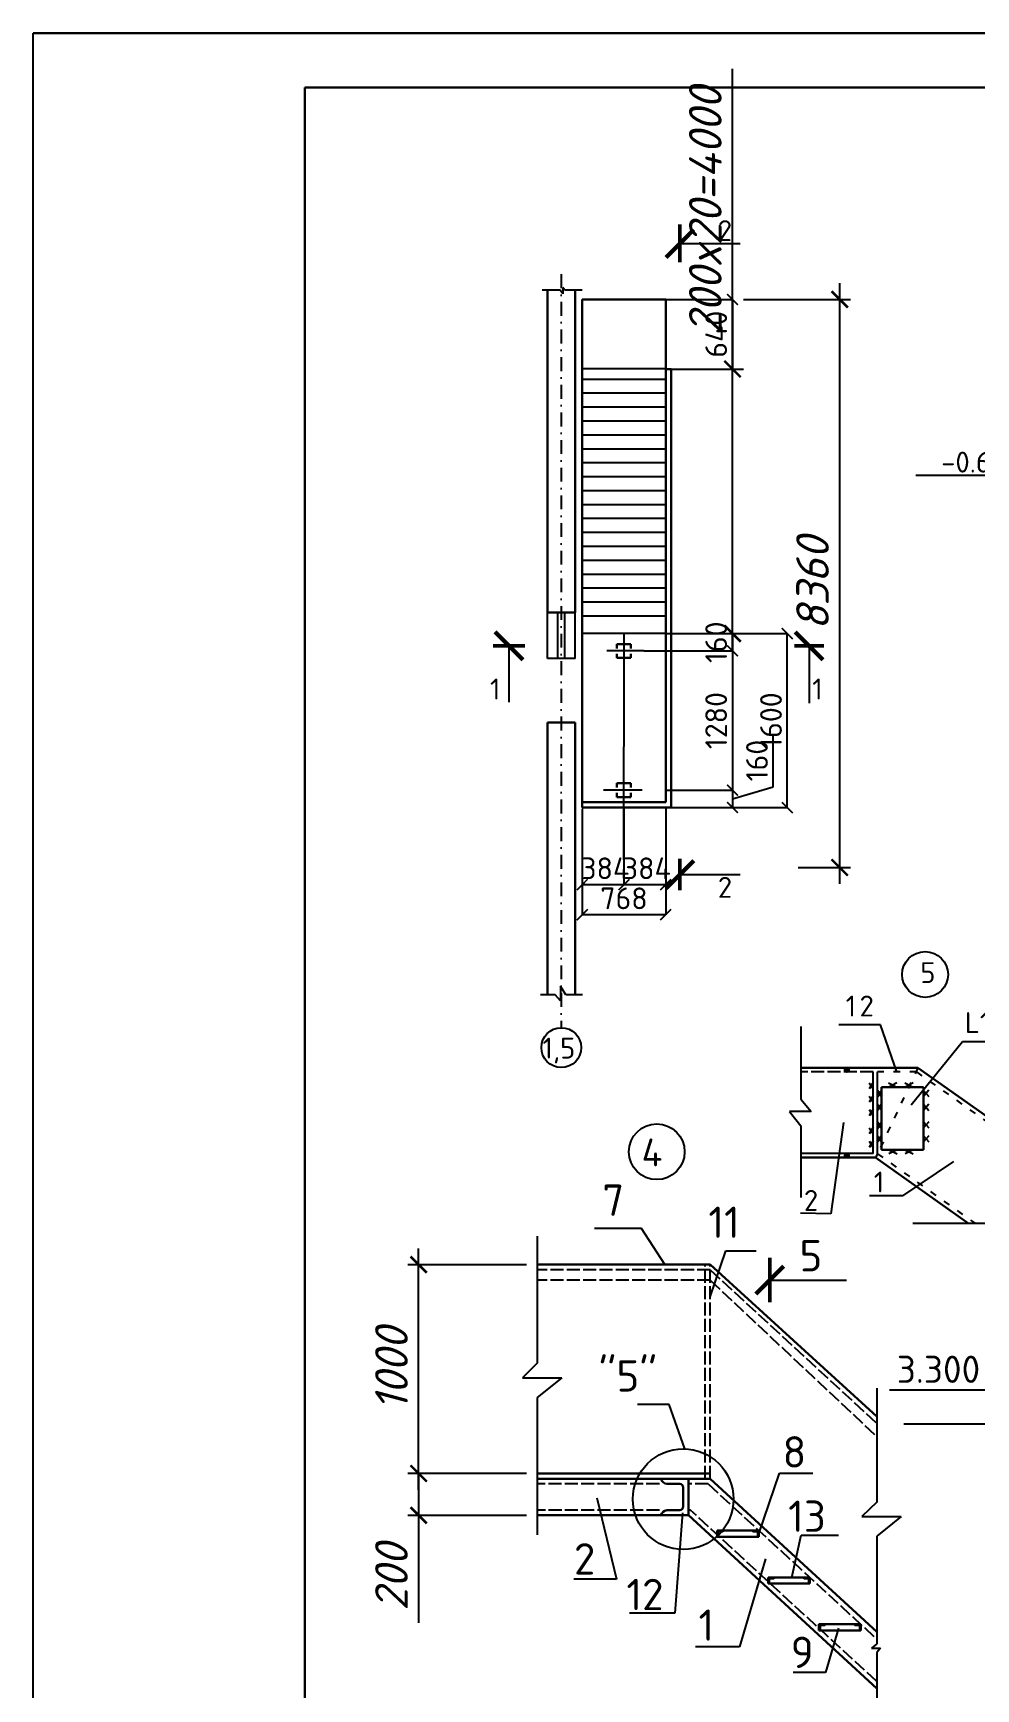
# Model space of a CAD drawing. Header units: millimetres. Extents: x 572274 to 2241483, y -888675 to -304135.
# Drawn here: x 1981808 to 1990477, y -631917 to -616698 of the extents above; entities that cross this region are included whole.
import ezdxf

# ---------------------------------------------------------------- set-up
doc = ezdxf.new("R2010")
doc.units = ezdxf.units.MM
for name, pattern in [('ACAD_ISO02W100', [15, 12, -3]), ('ACAD_ISO03W100', [30, 12, -18]), ('DASHDOTX2', [50.8, 25.4, -12.7, 0, -12.7])]:
    doc.linetypes.add(name, pattern=pattern)
doc.styles.get("Standard").update_dxf_attribs({"font": 'isocpeur.ttf'})
doc.styles.add('style1', font='isocpeui.ttf')
doc.dimstyles.new('ISO-25', dxfattribs={"dimtxt": 300, "dimasz": 150, "dimexe": 100, "dimexo": 100, "dimgap": 100, "dimtad": 1, "dimtxsty": 'style1', "dimblk": 'ARCHTICK', "dimcen": 250, "dimdle": 150, "dimclrd": 5, "dimclre": 5, "dimclrt": 7, "dimadec": 0, "dimazin": 0, "dimtfac": 1, "dimtmove": 0, "dimatfit": 3, "dimldrblk": 'ARCHTICK', "dimfxl": 1.25, "dimlwd": -1, "dimlwe": -1, "dimarcsym": 0})
doc.dimstyles.get("Standard").update_dxf_attribs({"dimtxt": 200, "dimasz": 100, "dimexe": 0.18, "dimexo": 0.0625, "dimgap": 50, "dimtad": 1, "dimdec": 0, "dimzin": 0, "dimdsep": 46, "dimtxsty": 'Standard', "dimblk": 'ARCHTICK', "dimblk2": 'ARCHTICK', "dimcen": 0.09, "dimadec": 0, "dimazin": 0, "dimtfac": 1, "dimtdec": 0, "dimtofl": 0, "dimtmove": 1, "dimatfit": 3, "dimldrblk": 'ARCHTICK', "dimfxl": 0.18, "dimtolj": 1, "dimtzin": 0, "dimarcsym": 0})

# ---------------------------------------------------------------- blocks, each defined once
blk = doc.blocks.new('_ArchTick')
at = {"color": 0, "linetype": 'ByBlock', "const_width": 0.15}
blk.add_lwpolyline([(-0.5, -0.5), (0.5, 0.5)], dxfattribs=at)
blk = doc.blocks.new('*D1085')
at = {"color": 5, "transparency": 16777216}
for p, q in [((1989225, -624518), (1989225, -618996)), ((1988339, -619146), (1989325, -619146)), ((1988843, -624368), (1989325, -624368))]:
    blk.add_line(p, q, dxfattribs=at)
at = {"layer": 'Defpoints', "color": 0, "lineweight": 25, "transparency": 16777216}
for p in [(1988239, -619146), (1989225, -619146), (1988743, -624368)]:
    blk.add_point(p, dxfattribs=at)
at = {"color": 5, "transparency": 16777216, "xscale": 150, "yscale": 150, "zscale": 150}
for p, rotation in [((1989225, -619146), 90), ((1989225, -624368), 270)]:
    blk.add_blockref('_ArchTick', p, dxfattribs=dict(at, rotation=rotation))
at = {"color": 7, "transparency": 16777216, "insert": (1988975, -621757), "char_height": 300, "attachment_point": 5, "rotation": 90, "style": 'style1'}
blk.add_mtext('8360', dxfattribs=at)
blk = doc.blocks.new('*D1073')
at = {"color": 5, "ltscale": 10, "transparency": 16777216}
for p, q in [((1986344, -629938), (1985253, -629938)), ((1985353, -629938), (1985353, -630472)), ((1986344, -630322), (1985253, -630322)), ((1985353, -630322), (1985353, -631309))]:
    blk.add_line(p, q, dxfattribs=at)
at = {"layer": 'Defpoints', "color": 0, "lineweight": 25, "ltscale": 10, "transparency": 16777216}
for p in [(1985353, -629938), (1986444, -629938), (1986444, -630322)]:
    blk.add_point(p, dxfattribs=at)
at = {"color": 5, "ltscale": 10, "transparency": 16777216, "xscale": 150, "yscale": 150, "zscale": 150}
for p, rotation in [((1985353, -629938), 90), ((1985353, -630322), 270)]:
    blk.add_blockref('_ArchTick', p, dxfattribs=dict(at, rotation=rotation))
at = {"color": 7, "ltscale": 10, "transparency": 16777216, "insert": (1985103, -630890), "char_height": 300, "attachment_point": 5, "rotation": 90, "style": 'style1'}
blk.add_mtext('200', dxfattribs=at)
blk = doc.blocks.new('*D1074')
at = {"color": 5, "ltscale": 10, "transparency": 16777216}
for p, q in [((1985353, -630088), (1985353, -627868)), ((1986344, -628018), (1985253, -628018)), ((1986344, -629938), (1985253, -629938))]:
    blk.add_line(p, q, dxfattribs=at)
at = {"layer": 'Defpoints', "color": 0, "lineweight": 25, "ltscale": 10, "transparency": 16777216}
for p in [(1985353, -628018), (1986444, -628018), (1986444, -629938)]:
    blk.add_point(p, dxfattribs=at)
at = {"color": 5, "ltscale": 10, "transparency": 16777216, "xscale": 150, "yscale": 150, "zscale": 150}
for p, rotation in [((1985353, -628018), 90), ((1985353, -629938), 270)]:
    blk.add_blockref('_ArchTick', p, dxfattribs=dict(at, rotation=rotation))
at = {"color": 7, "ltscale": 10, "transparency": 16777216, "insert": (1985103, -628978), "char_height": 300, "attachment_point": 5, "rotation": 90, "style": 'style1'}
blk.add_mtext('1000', dxfattribs=at)
blk = doc.blocks.new('*D1091')
at = {"color": 0, "lineweight": -2, "ltscale": 10, "transparency": 16777216}
for p, q in [((1988614, -623625), (1988614, -623145)), ((1987676, -623657), (1988239, -623657)), ((1988239, -623737), (1988614, -623625)), ((1988239, -623657), (1988239, -623817)), ((1987625, -623817), (1988239, -623817))]:
    blk.add_line(p, q, dxfattribs=at)
at = {"layer": 'Defpoints', "color": 0, "lineweight": 25, "ltscale": 10, "transparency": 16777216}
for p in [(1987676, -623657), (1987625, -623817), (1988239, -623817)]:
    blk.add_point(p, dxfattribs=at)
at = {"color": 0, "lineweight": -2, "ltscale": 10, "transparency": 16777216, "xscale": 100, "yscale": 100, "zscale": 100}
for p, rotation in [((1988239, -623657), 90), ((1988239, -623817), 270)]:
    blk.add_blockref('_ArchTick', p, dxfattribs=dict(at, rotation=rotation))
at = {"color": 0, "ltscale": 10, "transparency": 16777216, "insert": (1988464, -623385), "char_height": 200, "attachment_point": 5, "rotation": 90}
blk.add_mtext('\\A1;160', dxfattribs=at)
blk = doc.blocks.new('*D1092')
at = {"color": 5, "ltscale": 10, "transparency": 16777216}
for p, q in [((1988239, -619786), (1988239, -617027)), ((1987725, -619786), (1988339, -619786)), ((1988239, -622367), (1988239, -619786)), ((1987725, -622217), (1988339, -622217))]:
    blk.add_line(p, q, dxfattribs=at)
at = {"layer": 'Defpoints', "color": 0, "lineweight": 25, "ltscale": 10, "transparency": 16777216}
for p in [(1987625, -619786), (1988239, -619786), (1987625, -622217)]:
    blk.add_point(p, dxfattribs=at)
at = {"color": 5, "ltscale": 10, "transparency": 16777216, "xscale": 150, "yscale": 150, "zscale": 150}
for p, rotation in [((1988239, -619786), 90), ((1988239, -622217), 270)]:
    blk.add_blockref('_ArchTick', p, dxfattribs=dict(at, rotation=rotation))
at = {"color": 7, "ltscale": 10, "transparency": 16777216, "insert": (1987989, -618331), "char_height": 300, "attachment_point": 5, "rotation": 90, "style": 'style1'}
blk.add_mtext('200x20=4000', dxfattribs=at)
blk = doc.blocks.new('*D1126')
at = {"color": 0, "lineweight": -2, "ltscale": 10, "transparency": 16777216}
for p, q in [((1986857, -623829), (1986857, -624802)), ((1987625, -623829), (1987625, -624802)), ((1987625, -624801), (1986857, -624801))]:
    blk.add_line(p, q, dxfattribs=at)
at = {"layer": 'Defpoints', "color": 0, "lineweight": 25, "ltscale": 10, "transparency": 16777216}
for p in [(1986857, -623829), (1987625, -623829), (1986857, -624801)]:
    blk.add_point(p, dxfattribs=at)
at = {"color": 0, "lineweight": -2, "ltscale": 10, "transparency": 16777216, "xscale": 100, "yscale": 100, "zscale": 100, "rotation": 180}
blk.add_blockref('_ArchTick', (1986857, -624801), dxfattribs=at)
at = {"color": 0, "lineweight": -2, "ltscale": 10, "transparency": 16777216, "xscale": 100, "yscale": 100, "zscale": 100}
blk.add_blockref('_ArchTick', (1987625, -624801), dxfattribs=at)
at = {"color": 0, "ltscale": 10, "transparency": 16777216, "insert": (1987241, -624651), "char_height": 200, "attachment_point": 5}
blk.add_mtext('\\A1;768', dxfattribs=at)
blk = doc.blocks.new('*D1127')
at = {"color": 0, "lineweight": -2, "ltscale": 10, "transparency": 16777216}
for p, q in [((1986857, -623829), (1986857, -624525)), ((1987241, -623829), (1987241, -624525)), ((1986857, -624525), (1987241, -624525))]:
    blk.add_line(p, q, dxfattribs=at)
at = {"layer": 'Defpoints', "color": 0, "lineweight": 25, "ltscale": 10, "transparency": 16777216}
for p in [(1986857, -623829), (1987241, -623829), (1987241, -624525)]:
    blk.add_point(p, dxfattribs=at)
at = {"color": 0, "lineweight": -2, "ltscale": 10, "transparency": 16777216, "xscale": 100, "yscale": 100, "zscale": 100, "rotation": 180}
blk.add_blockref('_ArchTick', (1986857, -624525), dxfattribs=at)
at = {"color": 0, "lineweight": -2, "ltscale": 10, "transparency": 16777216, "xscale": 100, "yscale": 100, "zscale": 100}
blk.add_blockref('_ArchTick', (1987241, -624525), dxfattribs=at)
at = {"color": 0, "ltscale": 10, "transparency": 16777216, "insert": (1987069, -624375), "char_height": 200, "attachment_point": 5}
blk.add_mtext('\\A1;384', dxfattribs=at)
blk = doc.blocks.new('*D1128')
at = {"color": 0, "lineweight": -2, "ltscale": 10, "transparency": 16777216}
for p, q in [((1987241, -623829), (1987241, -624525)), ((1987625, -623829), (1987625, -624525)), ((1987241, -624525), (1987625, -624525))]:
    blk.add_line(p, q, dxfattribs=at)
at = {"layer": 'Defpoints', "color": 0, "lineweight": 25, "ltscale": 10, "transparency": 16777216}
for p in [(1987241, -623829), (1987625, -623829), (1987625, -624525)]:
    blk.add_point(p, dxfattribs=at)
at = {"color": 0, "lineweight": -2, "ltscale": 10, "transparency": 16777216, "xscale": 100, "yscale": 100, "zscale": 100, "rotation": 180}
blk.add_blockref('_ArchTick', (1987241, -624525), dxfattribs=at)
at = {"color": 0, "lineweight": -2, "ltscale": 10, "transparency": 16777216, "xscale": 100, "yscale": 100, "zscale": 100}
blk.add_blockref('_ArchTick', (1987625, -624525), dxfattribs=at)
at = {"color": 0, "ltscale": 10, "transparency": 16777216, "insert": (1987451, -624375), "char_height": 200, "attachment_point": 5}
blk.add_mtext('\\A1;384', dxfattribs=at)
blk = doc.blocks.new('*D1129')
at = {"color": 0, "lineweight": -2, "ltscale": 10, "transparency": 16777216}
for p, q in [((1987625, -622217), (1988239, -622217)), ((1988239, -622217), (1988239, -622377)), ((1987425, -622377), (1988239, -622377))]:
    blk.add_line(p, q, dxfattribs=at)
at = {"layer": 'Defpoints', "color": 0, "lineweight": 25, "ltscale": 10, "transparency": 16777216}
for p in [(1987625, -622217), (1987425, -622377), (1988239, -622377)]:
    blk.add_point(p, dxfattribs=at)
at = {"color": 0, "lineweight": -2, "ltscale": 10, "transparency": 16777216, "xscale": 100, "yscale": 100, "zscale": 100}
for p, rotation in [((1988239, -622217), 90), ((1988239, -622377), 270)]:
    blk.add_blockref('_ArchTick', p, dxfattribs=dict(at, rotation=rotation))
at = {"color": 0, "ltscale": 10, "transparency": 16777216, "insert": (1988089, -622297), "char_height": 200, "attachment_point": 5, "rotation": 90}
blk.add_mtext('\\A1;160', dxfattribs=at)
blk = doc.blocks.new('*D1130')
at = {"color": 0, "lineweight": -2, "ltscale": 10, "transparency": 16777216}
for p, q in [((1987625, -622377), (1988239, -622377)), ((1988239, -622377), (1988239, -623657)), ((1987625, -623657), (1988239, -623657))]:
    blk.add_line(p, q, dxfattribs=at)
at = {"layer": 'Defpoints', "color": 0, "lineweight": 25, "ltscale": 10, "transparency": 16777216}
for p in [(1987625, -622377), (1987625, -623657), (1988239, -623657)]:
    blk.add_point(p, dxfattribs=at)
at = {"color": 0, "lineweight": -2, "ltscale": 10, "transparency": 16777216, "xscale": 100, "yscale": 100, "zscale": 100}
for p, rotation in [((1988239, -622377), 90), ((1988239, -623657), 270)]:
    blk.add_blockref('_ArchTick', p, dxfattribs=dict(at, rotation=rotation))
at = {"color": 0, "ltscale": 10, "transparency": 16777216, "insert": (1988089, -623017), "char_height": 200, "attachment_point": 5, "rotation": 90}
blk.add_mtext('\\A1;1280', dxfattribs=at)
blk = doc.blocks.new('*D1131')
at = {"color": 0, "lineweight": -2, "ltscale": 10, "transparency": 16777216}
for p, q in [((1987625, -622217), (1988743, -622217)), ((1988743, -623817), (1988743, -622217)), ((1987625, -623817), (1988743, -623817))]:
    blk.add_line(p, q, dxfattribs=at)
at = {"layer": 'Defpoints', "color": 0, "lineweight": 25, "ltscale": 10, "transparency": 16777216}
for p in [(1987625, -622217), (1988743, -622217), (1987625, -623817)]:
    blk.add_point(p, dxfattribs=at)
at = {"color": 0, "lineweight": -2, "ltscale": 10, "transparency": 16777216, "xscale": 100, "yscale": 100, "zscale": 100}
for p, rotation in [((1988743, -622217), 90), ((1988743, -623817), 270)]:
    blk.add_blockref('_ArchTick', p, dxfattribs=dict(at, rotation=rotation))
at = {"color": 0, "ltscale": 10, "transparency": 16777216, "insert": (1988593, -623017), "char_height": 200, "attachment_point": 5, "rotation": 90}
blk.add_mtext('\\A1;1600', dxfattribs=at)
blk = doc.blocks.new('*D1132')
at = {"color": 0, "lineweight": -2, "ltscale": 10, "transparency": 16777216}
for p, q in [((1987625, -619146), (1988239, -619146)), ((1988239, -619146), (1988239, -619786)), ((1987625, -619786), (1988239, -619786))]:
    blk.add_line(p, q, dxfattribs=at)
at = {"layer": 'Defpoints', "color": 0, "lineweight": 25, "ltscale": 10, "transparency": 16777216}
for p in [(1987625, -619146), (1987625, -619786), (1988239, -619786)]:
    blk.add_point(p, dxfattribs=at)
at = {"color": 0, "lineweight": -2, "ltscale": 10, "transparency": 16777216, "xscale": 100, "yscale": 100, "zscale": 100}
for p, rotation in [((1988239, -619146), 90), ((1988239, -619786), 270)]:
    blk.add_blockref('_ArchTick', p, dxfattribs=dict(at, rotation=rotation))
at = {"color": 0, "ltscale": 10, "transparency": 16777216, "insert": (1988089, -619466), "char_height": 200, "attachment_point": 5, "rotation": 90}
blk.add_mtext('\\A1;640', dxfattribs=at)
blk = doc.blocks.new('AUDIT_I_180319113433-0')
for points, override in [([(4077, 37753), (4944, 37753)], {"dimasz": 400, "dimgap": 60, "dimtad": 0}), ([(1621, 31974), (1621, 31164)], {"dimasz": 400, "dimtad": 0}), ([(5934, 31974), (5934, 31152)], {"dimasz": 400, "dimtad": 0}), ([(4077, 28690), (4944, 28690)], {"dimasz": 400, "dimgap": 60, "dimtad": 0}), ([(5368, 22867), (6473, 22867)], {"dimasz": 400, "dimgap": 60, "dimtad": 0})]:
    blk.add_leader(points, dimstyle='ISO-25', override=override)

msp = doc.modelspace()

# ---------------------------------------------------------------- hatches: boundary and pattern name
at = {"ltscale": 10}
h = msp.add_hatch(color=256, dxfattribs=at)
edge = h.paths.add_edge_path()
edge.add_ellipse((1989290.575, -626228.674), major_axis=(-13.461, 13.461), ratio=1, start_angle=-135, end_angle=45, ccw=False)
edge.add_ellipse((1989290.575, -626228.674), major_axis=(-13.461, 13.461), ratio=1, start_angle=151.3817728, end_angle=225, ccw=False)
edge.add_line((1989295.944, -626246.938), (1989285.206, -626246.938))
edge.add_ellipse((1989290.575, -626228.674), major_axis=(-13.461, 13.461), ratio=1, start_angle=45, end_angle=118.6182272, ccw=False)
h = msp.add_hatch(color=256, dxfattribs=at)
edge = h.paths.add_edge_path()
edge.add_ellipse((1989290.575, -627015.241), major_axis=(-13.461, 13.461), ratio=1, start_angle=-135, end_angle=45, ccw=False)
edge.add_ellipse((1989290.575, -627015.241), major_axis=(-13.461, 13.461), ratio=1, start_angle=151.3817728, end_angle=225, ccw=False)
edge.add_line((1989295.944, -627033.505), (1989285.206, -627033.505))
edge.add_ellipse((1989290.575, -627015.241), major_axis=(-13.461, 13.461), ratio=1, start_angle=45, end_angle=118.6182272, ccw=False)

# ---------------------------------------------------------------- linework, layer by layer
for p, q in [((1981807.948, -645507.415), (1981807.948, -616698.415)), ((2022547.948, -616698.415), (1981807.948, -616698.415)), ((1981807.948, -616698.415), (2023807.948, -616698.415)), ((1986536.771, -622446.31), (1986536.771, -622025.19)), ((1986632.771, -622446.31), (1986632.771, -622025.19)), ((1986696.771, -622446.31), (1986696.771, -622025.19)), ((1986792.771, -622446.31), (1986792.771, -622025.19)), ((1988867.015, -625828.082), (1988867.015, -626497.056)), ((1989533.134, -626346.693), (1989533.134, -626246.938)), ((1989533.134, -626995.896), (1989533.134, -626346.693)), ((1989571.534, -626346.693), (1989571.534, -626246.938)), ((1989571.534, -626999.493), (1989571.534, -626346.693)), ((1988867.015, -626497.056), (1988961.324, -626610.122)), ((1988961.324, -626610.122), (1988763.273, -626610.122)), ((1988763.273, -626610.122), (1988867.015, -626742.031)), ((1988867.015, -626742.031), (1988867.015, -627401.582)), ((1989533.134, -626995.896), (1988867.015, -626995.896)), ((1989571.534, -626999.493), (1989555.306, -627034.296)), ((1989806.046, -627384.752), (1990273.406, -627070.523)), ((1991015.791, -627640.076), (1989895.829, -627640.076)), ((1988155.414, -630461.646), (1988155.414, -630461.646)), ((1988424.215, -630461.646), (1988424.215, -630461.646)), ((1988097.814, -630519.246), (1988097.814, -630519.246)), ((1988481.815, -630519.246), (1988481.815, -630519.246)), ((1988565.96, -630949.752), (1988565.96, -630949.752)), ((1988623.56, -630892.152), (1988623.56, -630892.152)), ((1988892.361, -630892.152), (1988892.361, -630892.152)), ((1988949.961, -630949.752), (1988949.961, -630949.752)), ((1989034.287, -631380.506), (1989034.287, -631380.506)), ((1989091.887, -631322.906), (1989091.887, -631322.906)), ((1989360.689, -631322.906), (1989360.689, -631322.906)), ((1989418.289, -631380.506), (1989418.289, -631380.506))]:
    msp.add_line(p, q)
at = {"color": 1, "lineweight": 30}
for p, q in [((1984307.948, -645007.415), (1984307.948, -617198.415)), ((1984307.948, -617198.415), (2023307.948, -617198.415))]:
    msp.add_line(p, q, dxfattribs=at)
at = {"lineweight": 50}
for p, q in [((1987755.086, -618805.05), (1987755.086, -618458.489)), ((1987755.086, -624576.591), (1987755.086, -624287.79))]:
    msp.add_line(p, q, dxfattribs=at)
at = {"color": 1, "linetype": 'DASHDOTX2', "ltscale": 5}
msp.add_line((1986664.771, -618915.102), (1986664.771, -625840.323), dxfattribs=at)
at = {"ltscale": 5}
for p, q in [((1986654.836, -619061.125), (1986488.27, -619061.125)), ((1986677.792, -619094.049), (1986654.836, -619061.125)), ((1986697.348, -619061.125), (1986677.792, -619035.439)), ((1986677.792, -619035.439), (1986677.792, -619094.049)), ((1986857.446, -619061.125), (1986697.348, -619061.125)), ((1987624.771, -619785.535), (1986856.771, -619785.535)), ((1987624.771, -619881.19), (1986856.771, -619881.19)), ((1987624.771, -620009.19), (1986856.771, -620009.19)), ((1987624.771, -620137.19), (1986856.771, -620137.19)), ((1987624.771, -620265.19), (1986856.771, -620265.19)), ((1987624.771, -620393.19), (1986856.771, -620393.19)), ((1987624.771, -620521.19), (1986856.771, -620521.19)), ((1987624.771, -620649.19), (1986856.771, -620649.19)), ((1987624.771, -620777.19), (1986856.771, -620777.19)), ((1987624.771, -620905.19), (1986856.771, -620905.19)), ((1987624.771, -621033.19), (1986856.771, -621033.19)), ((1987624.771, -621161.19), (1986856.771, -621161.19)), ((1987624.771, -621289.19), (1986856.771, -621289.19)), ((1987624.771, -621417.19), (1986856.771, -621417.19)), ((1987624.771, -621545.19), (1986856.771, -621545.19)), ((1987624.771, -621673.19), (1986856.771, -621673.19)), ((1987624.771, -621801.19), (1986856.771, -621801.19)), ((1987624.771, -621929.19), (1986856.771, -621929.19)), ((1987624.771, -622057.19), (1986856.771, -622057.19)), ((1987624.771, -622217.19), (1986856.771, -622217.19)), ((1987240.771, -624297.19), (1987241.423, -622216.13)), ((1987424.528, -622377.19), (1987082.777, -622377.19)), ((1986792.771, -622446.31), (1986536.771, -622446.31)), ((1987409.159, -623657.19), (1987052.371, -623657.19)), ((1986704.942, -625537.11), (1986656.083, -625459.122)), ((1986656.083, -625459.122), (1986656.083, -625591.619)), ((1986608.343, -625537.11), (1986473.872, -625537.11)), ((1986656.083, -625591.619), (1986608.343, -625537.11)), ((1986859.539, -625537.11), (1986704.942, -625537.11))]:
    msp.add_line(p, q, dxfattribs=at)
at = {"lineweight": 30, "ltscale": 5}
for p, q in [((1986536.771, -622025.19), (1986536.771, -619061.125)), ((1986792.771, -622025.19), (1986792.771, -619061.125)), ((1986856.771, -623817.19), (1986856.771, -619145.536)), ((1986856.771, -619145.536), (1987624.771, -619145.536)), ((1987624.771, -619145.536), (1987624.771, -623765.99)), ((1987675.971, -619786.563), (1987624.771, -619785.535)), ((1987675.971, -619786.563), (1987675.971, -623817.19)), ((1986536.771, -622025.19), (1986536.771, -621671.523)), ((1986792.771, -622025.19), (1986536.771, -622025.19)), ((1987176.777, -622313.677), (1987176.777, -622353.059)), ((1987176.777, -622441.798), (1987176.777, -622402.415)), ((1987304.837, -622313.677), (1987176.785, -622313.677)), ((1987304.82, -622402.415), (1987304.82, -622441.798)), ((1987304.834, -622353.059), (1987304.834, -622313.677)), ((1987304.813, -622441.8), (1987176.762, -622441.8)), ((1986536.771, -623335.523), (1986536.771, -623035.11)), ((1986536.771, -623828.71), (1986536.771, -623035.11)), ((1986792.771, -623035.11), (1986536.771, -623035.11)), ((1986792.771, -623828.71), (1986792.771, -623035.11)), ((1987176.777, -623593.677), (1987176.777, -623633.059)), ((1987304.837, -623593.677), (1987176.785, -623593.677)), ((1987304.834, -623633.059), (1987304.834, -623593.677)), ((1987624.771, -623765.99), (1986856.771, -623765.99)), ((1987304.813, -623721.8), (1987176.762, -623721.8)), ((1987176.777, -623721.798), (1987176.777, -623682.415)), ((1987304.82, -623682.415), (1987304.82, -623721.798)), ((1986536.771, -625537.11), (1986536.771, -623828.71)), ((1986792.771, -625537.11), (1986792.771, -623828.71)), ((1987675.971, -623817.19), (1986856.771, -623817.19)), ((1989942.854, -626208.538), (1988867.015, -626208.538)), ((1989942.854, -626208.538), (1991964.654, -627638.774)), ((1989609.934, -626961.093), (1989609.934, -626385.093)), ((1989609.934, -626385.093), (1989993.934, -626385.093)), ((1989993.934, -626385.093), (1989993.934, -626961.093)), ((1989993.934, -626961.093), (1989609.934, -626961.093)), ((1989555.306, -627034.296), (1988867.015, -627034.296)), ((1989555.306, -627034.296), (1990407.823, -627640.076)), ((1988035.036, -628017.591), (1986443.775, -628017.591)), ((1988035.036, -628017.591), (1989564.594, -629412.865)), ((1988035.036, -629937.591), (1986443.775, -629937.591)), ((1988035.036, -629985.591), (1986443.775, -629985.591)), ((1987753.606, -630033.591), (1987636.223, -630033.591)), ((1987833.606, -630321.591), (1987833.606, -629985.591)), ((1988035.036, -629985.591), (1989564.594, -631392.359)), ((1987785.606, -630241.591), (1987785.606, -630065.591)), ((1987833.606, -630321.591), (1986443.775, -630321.591)), ((1987753.606, -630273.591), (1987634.058, -630273.591)), ((1989564.594, -631913.62), (1987833.606, -630321.591)), ((1988097.814, -630461.646), (1988097.814, -630519.246)), ((1988481.815, -630461.646), (1988097.814, -630461.646)), ((1988107.414, -630481.199), (1988107.414, -630509.646)), ((1988145.814, -630471.246), (1988117.508, -630471.246)), ((1988462.121, -630471.246), (1988433.815, -630471.246)), ((1988472.215, -630509.646), (1988472.215, -630481.199)), ((1988481.815, -630519.246), (1988481.815, -630461.646)), ((1988097.814, -630519.246), (1988481.815, -630519.246)), ((1988565.96, -630892.152), (1988565.96, -630949.752)), ((1988949.961, -630892.152), (1988565.96, -630892.152)), ((1988565.96, -630949.752), (1988949.961, -630949.752)), ((1988575.56, -630911.705), (1988575.56, -630940.152)), ((1988613.96, -630901.752), (1988585.654, -630901.752)), ((1988930.267, -630901.752), (1988901.961, -630901.752)), ((1988940.361, -630940.152), (1988940.361, -630911.705)), ((1988949.961, -630949.752), (1988949.961, -630892.152)), ((1989418.289, -631322.906), (1989034.287, -631322.906)), ((1989034.287, -631322.906), (1989034.287, -631380.506)), ((1989034.287, -631380.506), (1989418.289, -631380.506)), ((1989043.887, -631342.46), (1989043.887, -631370.906)), ((1989082.287, -631332.506), (1989053.981, -631332.506)), ((1989398.594, -631332.506), (1989370.289, -631332.506)), ((1989408.689, -631370.906), (1989408.689, -631342.46)), ((1989418.289, -631380.506), (1989418.289, -631322.906))]:
    msp.add_line(p, q, dxfattribs=at)
at = {"ltscale": 10}
for p, q in [((1991064.829, -620764.182), (1989924.739, -620764.182)), ((1989598.364, -625814.587), (1989216.521, -625814.587)), ((1989751.09, -626246.938), (1989598.364, -625814.587)), ((1989883.005, -626547.652), (1990353.317, -625966.807)), ((1990353.317, -625966.807), (1991217.235, -625966.807)), ((1989258.777, -626709.946), (1989144.347, -627549.772)), ((1989806.046, -627384.752), (1989498.208, -627384.752)), ((1989144.347, -627549.772), (1988864.527, -627544.691)), ((1986443.775, -627755.116), (1986443.775, -628924.581)), ((1987402.856, -627686.504), (1986970.801, -627686.504)), ((1987616.937, -628017.591), (1987402.856, -627686.504)), ((1988035.036, -628315.035), (1988178.945, -627889.719)), ((1988178.945, -627889.719), (1988455.873, -627889.719)), ((1986443.775, -628924.581), (1986306.653, -629056.717)), ((1986306.653, -629056.717), (1986668.682, -629056.717)), ((1986668.682, -629056.717), (1986443.775, -629237.536)), ((1986443.775, -629237.536), (1986443.775, -630502.531)), ((1989564.594, -629153.365), (1989564.594, -630200.966)), ((1990636.849, -629170.515), (1989683.184, -629170.515)), ((1987655.77, -629301.702), (1987366.422, -629301.702)), ((1987800.499, -629710.43), (1987655.77, -629301.702)), ((1990977.145, -629483.653), (1989813.465, -629483.653)), ((1988481.815, -630490.446), (1988672.655, -629933.55)), ((1988672.655, -629933.55), (1988977.499, -629933.55)), ((1986992.877, -630159.892), (1987171.92, -630909.129)), ((1989564.594, -630200.966), (1989427.471, -630333.103)), ((1987779.569, -630297.591), (1987707.419, -631221.074)), ((1989427.471, -630333.103), (1989789.501, -630333.103)), ((1989789.501, -630333.103), (1989564.594, -630513.922)), ((1988784.69, -630892.041), (1988869.134, -630503.18)), ((1988869.134, -630503.18), (1989212.166, -630503.18)), ((1989564.594, -630513.922), (1989564.594, -631502.579)), ((1988541.9, -630721.546), (1988302.476, -631529.677)), ((1987171.92, -630909.129), (1986778.775, -630909.129)), ((1987707.419, -631221.074), (1987292.409, -631221.074)), ((1989214.344, -631359.96), (1989094.805, -631765.371)), ((1988302.476, -631529.677), (1987900.186, -631529.677)), ((1989564.594, -631502.579), (1989516.483, -631542.35)), ((1989516.483, -631542.35), (1989599.172, -631542.35)), ((1989599.172, -631542.35), (1989564.594, -631582.119)), ((1989564.594, -631582.119), (1989564.594, -632120.132)), ((1989094.805, -631765.371), (1988797.245, -631765.371))]:
    msp.add_line(p, q, dxfattribs=at)
at = {"lineweight": 50, "ltscale": 5}
for p, q in [((1986329.452, -622330.647), (1986036.839, -622330.647)), ((1989079.09, -622330.647), (1988808.581, -622330.647))]:
    msp.add_line(p, q, dxfattribs=at)
at = {"linetype": 'ACAD_ISO03W100', "ltscale": 5}
for p, q in [((1989942.854, -626208.538), (1989571.534, -626999.493)), ((1989930.645, -626246.938), (1989571.534, -626246.938)), ((1989930.645, -626246.938), (1991900.002, -627640.076)), ((1989571.534, -626999.493), (1990473.487, -627640.076))]:
    msp.add_line(p, q, dxfattribs=at)
at = {"linetype": 'ACAD_ISO02W100', "ltscale": 10}
for p, q in [((1989533.134, -626246.938), (1988867.015, -626246.938)), ((1988035.036, -628065.591), (1986443.775, -628065.591)), ((1987987.036, -629985.591), (1987987.036, -628017.591)), ((1988035.036, -629985.591), (1988035.036, -628017.591)), ((1988035.036, -628065.591), (1989564.594, -629474.183)), ((1988035.036, -628161.591), (1986443.775, -628161.591)), ((1988035.036, -628161.591), (1989564.594, -629597.275)), ((1987566.543, -630033.591), (1986443.775, -630033.591)), ((1988016.398, -630033.591), (1987833.606, -630033.591)), ((1988016.398, -630033.591), (1989564.594, -631457.502)), ((1987568.251, -630273.591), (1986443.775, -630273.591)), ((1987852.261, -630273.591), (1987833.606, -630273.591)), ((1989564.55, -631847.347), (1987852.261, -630273.591))]:
    msp.add_line(p, q, dxfattribs=at)
at = {"color": 1, "ltscale": 10}
for p, q in [((1989532.559, -626343.3), (1989494.159, -626402.772)), ((1989494.159, -626345.158), (1989532.559, -626402.772)), ((1989674.351, -626346.693), (1989750.743, -626385.093)), ((1989750.997, -626346.693), (1989675.683, -626385.093)), ((1989823.86, -626346.693), (1989900.251, -626385.093)), ((1989900.506, -626346.693), (1989825.191, -626385.093)), ((1989533.038, -626466.303), (1989494.638, -626525.775)), ((1989494.638, -626468.161), (1989533.038, -626525.775)), ((1989609.934, -626416.485), (1989571.534, -626475.957)), ((1989571.534, -626418.343), (1989609.934, -626475.957)), ((1989609.934, -626539.664), (1989571.534, -626599.136)), ((1989571.534, -626541.522), (1989609.934, -626599.136)), ((1990045.722, -626415.559), (1989993.934, -626472.359)), ((1989993.934, -626415.907), (1990045.722, -626472.076)), ((1990045.722, -626543.883), (1989993.934, -626600.684)), ((1989993.934, -626544.231), (1990045.722, -626600.4)), ((1989533.038, -626589.481), (1989494.638, -626648.954)), ((1989494.638, -626591.34), (1989533.038, -626648.954)), ((1989533.038, -626757.06), (1989494.638, -626816.532)), ((1989494.638, -626758.918), (1989533.038, -626816.532)), ((1989609.934, -626707.242), (1989571.534, -626766.714)), ((1989571.534, -626709.101), (1989609.934, -626766.714)), ((1989609.934, -626830.421), (1989571.534, -626889.893)), ((1989571.534, -626832.279), (1989609.934, -626889.893)), ((1990045.722, -626703.948), (1989993.934, -626760.749)), ((1989993.934, -626704.296), (1990045.722, -626760.465)), ((1990045.722, -626832.273), (1989993.934, -626889.073)), ((1989993.934, -626832.621), (1990045.722, -626888.789)), ((1989533.038, -626880.238), (1989494.638, -626939.711)), ((1989494.638, -626882.097), (1989533.038, -626939.711)), ((1989675.346, -626960.923), (1989751.737, -626999.323)), ((1989751.992, -626960.923), (1989676.677, -626999.323)), ((1989824.855, -626960.923), (1989901.246, -626999.323)), ((1989901.5, -626960.923), (1989826.186, -626999.323))]:
    msp.add_line(p, q, dxfattribs=at)
at = {"lineweight": 50, "ltscale": 10}
msp.add_line((1988581.391, -627956.115), (1988581.391, -628361.707), dxfattribs=at)
at = {"ltscale": 10}
for centre, major_axis, start_param, end_param in [((1990010.073, -625351.013), (-0.435, 210.731), 4.710322949, 10.993508256), ((1986664.771, -626023.169), (-0.396, 182.845), 4.71022151, 10.993406817), ((1989290.575, -626228.674), (0.056, 19.036), -1.567848369, 4.715336938), ((1987542.273, -626980.007), (-0.136, 256), 4.711858333, 10.99504364), ((1989290.575, -627015.241), (0.056, 19.036), -1.567848369, 4.715336938), ((1987785.606, -630172.65), (0.01, 462.459), -1.570775468, 4.712409839)]:
    msp.add_ellipse(centre, major_axis=major_axis, ratio=1, start_param=start_param, end_param=end_param, dxfattribs=at)
at = {"lineweight": 30, "ltscale": 5}
for centre, major_axis, start_param, end_param in [((1987643.317, -629969.24), (0.209, 64.741), 1.829349223, 3.035023694), ((1987753.606, -630065.591), (0.423, 31.997), -1.557566439, 0.013229887), ((1987647.131, -630341.815), (-0.386, 69.464), 0.183769419, 1.269828515), ((1987753.606, -630241.591), (-0.423, 31.997), 3.128362903, 4.69915923), ((1988116.952, -630480.778), (6.751, 6.751), 0.727161299, 2.400401939), ((1988145.814, -630461.646), (6.788, 6.788), 3.926990817, 5.497787144), ((1988433.815, -630461.646), (6.788, 6.788), 2.35619449, 3.926990817), ((1988460.866, -630482.614), (-8.087, 8.087), 4.050997731, 5.387809645), ((1988097.814, -630509.646), (6.788, 6.788), 3.926990817, 5.497787144), ((1988481.815, -630509.646), (6.788, 6.788), 2.35619449, 3.926990817), ((1988565.96, -630940.152), (6.788, 6.788), 3.926990817, 5.497787144), ((1988585.098, -630911.283), (-6.751, 6.751), -0.843635028, 0.829605612), ((1988613.96, -630892.152), (6.788, 6.788), 3.926990817, 5.497787144), ((1988901.961, -630892.152), (-6.788, 6.788), 0.785398163, 2.35619449), ((1988929.012, -630913.12), (-8.087, 8.087), 4.050997731, 5.387809645), ((1988949.961, -630940.152), (-6.788, 6.788), 0.785398163, 2.35619449), ((1989034.287, -631370.906), (6.788, 6.788), 3.926990817, 5.497787144), ((1989053.425, -631342.038), (6.751, 6.751), 0.727161299, 2.400401939), ((1989082.287, -631322.906), (6.788, 6.788), 3.926990817, 5.497787144), ((1989370.289, -631322.906), (6.788, 6.788), 2.35619449, 3.926990817), ((1989397.339, -631343.875), (8.087, 8.087), 5.621794058, 6.958605972), ((1989418.289, -631370.906), (6.788, 6.788), 2.35619449, 3.926990817)]:
    msp.add_ellipse(centre, major_axis=major_axis, ratio=1, start_param=start_param, end_param=end_param, dxfattribs=at)

# ---------------------------------------------------------------- block references
at = {"xscale": 0.6399999998975545, "yscale": 0.6400000000139698, "zscale": 0.6400000000000001}
msp.add_blockref('AUDIT_I_180319113433-0', (1985145.954, -642793.949), dxfattribs=at)

# ---------------------------------------------------------------- texts
for s, height, p in [('2', 192, (1988104.257, -618609.557)), ('-0.600', 192, (1990157.842, -620737.458)), ('1', 192, (1986008.636, -622822.817)), ('1', 192, (1988972.124, -622822.817)), ('2', 192, (1988104.257, -624646.156)), ('5', 192, (1989965.611, -625429.571)), ('1', 192, (1989279.492, -625736.518)), ('2', 192, (1989407.492, -625736.518)), ('L100x8', 192, (1990374.674, -625888.737)), ('1,5', 192, (1986492.089, -626123.533)), ('4', 256, (1987402.729, -627114.541)), ('7', 288, (1987041.735, -627568.937)), ('1', 192, (1989537.853, -627354.114)), ('2', 192, (1988895.852, -627523.733)), ('11', 288, (1988017.096, -627772.025)), ('5', 288, (1988854.983, -628079.924)), ('"5"', 288, (1987006.923, -629184.135)), ('3.300', 249.6, (1989749.379, -629104.352)), ('8', 288, (1988699.556, -629882.867)), ('13', 288, (1988750.643, -630474.043)), ('2', 288, (1986780.892, -630866.055)), ('12', 288, (1987263.389, -631193.329)), ('1', 288, (1987926.624, -631474.99)), ('9', 288, (1988774.438, -631725.01))]:
    msp.add_text(s, height=height).set_placement(p)

# ---------------------------------------------------------------- dimensions: what is measured, and where the dimension line sits
at = {"color": 5, "ltscale": 10}
dim = msp.add_linear_dim(base=(1988239.258, -619785.535), p1=(1987624.771, -622217.19), p2=(1987624.771, -619785.535), angle=90, text='200x20=4000', dimstyle='ISO-25', dxfattribs=at)
dim.commit()
dim.dimension.update_dxf_attribs({"geometry": '*D1092', "text_midpoint": (1987989.258, -618331.444)})
for base, p1, p2, angle, picture, middle in [((1988239.258, -619785.535), (1987624.771, -619145.536), (1987624.771, -619785.535), 90, '*D1132', (1988089.258, -619465.535)), ((1988742.678, -622217.19), (1987624.771, -623817.19), (1987624.771, -622217.19), 90, '*D1131', (1988592.678, -623017.19)), ((1988239.258, -623657.19), (1987624.771, -622377.19), (1987624.771, -623657.19), 90, '*D1130', (1988089.258, -623017.19)), ((1988239.258, -623817.19), (1987675.971, -623657.19), (1987624.771, -623817.19), 90, '*D1091', (1988464.438, -623574.636)), ((1986856.771, -624801.479), (1987624.771, -623828.71), (1986856.771, -623828.71), 180, '*D1126', (1987240.771, -624651.479))]:
    dim = msp.add_linear_dim(base=base, p1=p1, p2=p2, angle=angle, dimstyle='Standard', dxfattribs=at)
    dim.commit()
    dim.dimension.update_dxf_attribs({"geometry": picture, "text_midpoint": middle})
at = {"color": 1}
dim = msp.add_linear_dim(base=(1989225.066, -619145.536), p1=(1988742.678, -624367.59), p2=(1988239.258, -619145.536), angle=90, text='8360', dimstyle='ISO-25', dxfattribs=at)
dim.commit()
dim.dimension.update_dxf_attribs({"geometry": '*D1085', "text_midpoint": (1988975.066, -621756.563)})
at = {"color": 5, "ltscale": 10}
for base, p1, p2, angle, picture, middle in [((1988239.258, -622377.19), (1987624.771, -622217.19), (1987424.528, -622377.19), 90, '*D1129', (1988239.258, -622297.19)), ((1987240.771, -624524.684), (1986856.771, -623828.71), (1987240.771, -623828.71), 180, '*D1127', (1987069.043, -624524.684)), ((1987624.771, -624524.684), (1987240.771, -623828.71), (1987624.771, -623828.71), 180, '*D1128', (1987450.776, -624524.684))]:
    dim = msp.add_linear_dim(base=base, p1=p1, p2=p2, angle=angle, dimstyle='Standard', dxfattribs=at)
    dim.commit()
    dim.dimension.update_dxf_attribs({"geometry": picture, "text_midpoint": middle, "dimtype": 160})
at = {"ltscale": 10}
dim = msp.add_linear_dim(base=(1985352.774, -628017.591), p1=(1986443.775, -629937.591), p2=(1986443.775, -628017.591), angle=90, text='1000', dimstyle='ISO-25', dxfattribs=at)
dim.commit()
dim.dimension.update_dxf_attribs({"geometry": '*D1074', "text_midpoint": (1985102.774, -628977.591)})
dim = msp.add_linear_dim(base=(1985352.774, -629937.591), p1=(1986443.775, -630321.591), p2=(1986443.775, -629937.591), angle=90, text='200', dimstyle='ISO-25', dxfattribs=at)
dim.commit()
dim.dimension.update_dxf_attribs({"geometry": '*D1073', "text_midpoint": (1985352.774, -630890.227), "dimtype": 160})

doc.saveas('drawing.dxf')
